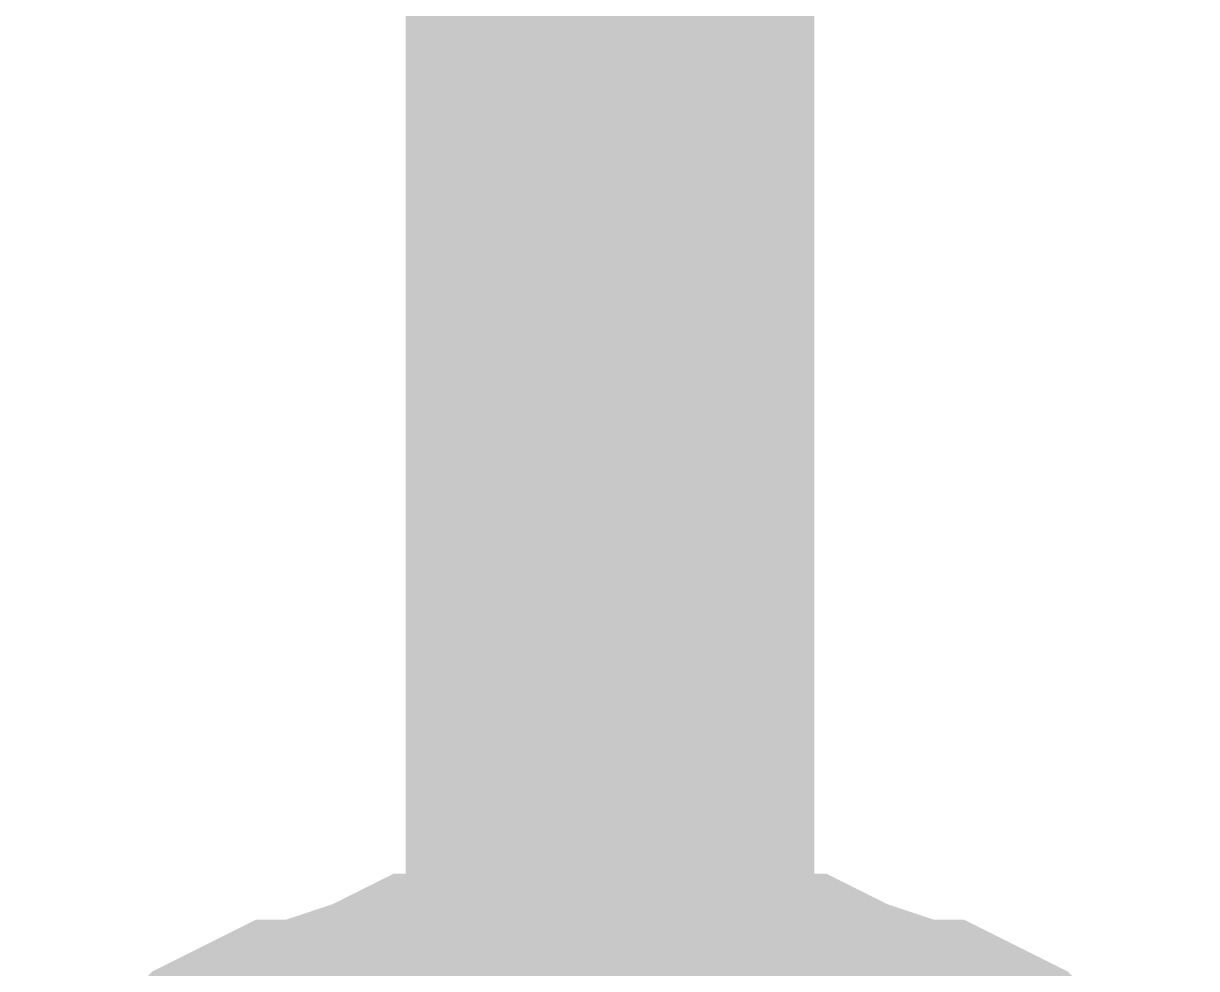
# Model space of a CAD drawing. Header units: inches. Extents: x 0 to 17, y 0 to 11.7.
# Drawn here: x 10.98216 to 11.016, y 4.67245 to 4.69972 of the extents above; entities that cross this region are included whole.
import ezdxf

# ---------------------------------------------------------------- set-up
doc = ezdxf.new("R2010")
doc.units = ezdxf.units.IN
doc.header["$MEASUREMENT"] = 0
doc.layers.add('Sheet', color=255, linetype='Continuous')

msp = doc.modelspace()

# ---------------------------------------------------------------- linework, layer by layer
at = {"layer": 'Sheet'}
for points in [[(10.99908, 4.75, 0.0118, 0.0118, 0), (10.99908, 4.649884, 0.0118, 0.0118, 0)], [(10.988056, 4.666202, 0.0118, 0.0118, 0), (10.988938, 4.667084, 0.0118, 0.0118, 0), (10.989379, 4.667526, 0.0118, 0.0118, 0), (10.990261, 4.667967, 0.0118, 0.0118, 0), (10.991143, 4.667967, 0.0118, 0.0118, 0), (10.992025, 4.668408, 0.0118, 0.0118, 0), (10.993347, 4.668849, 0.0118, 0.0118, 0), (10.994229, 4.66929, 0.0118, 0.0118, 0), (10.995111, 4.66929, 0.0118, 0.0118, 0), (10.995993, 4.66929, 0.0118, 0.0118, 0), (10.996875, 4.669731, 0.0118, 0.0118, 0), (10.998198, 4.669731, 0.0118, 0.0118, 0), (10.99908, 4.669731, 0.0118, 0.0118, 0)], [(10.988056, 4.666202, 0.0118, 0.0118, 0), (10.988938, 4.667084, 0.0118, 0.0118, 0), (10.989379, 4.667526, 0.0118, 0.0118, 0), (10.990261, 4.667967, 0.0118, 0.0118, 0), (10.991143, 4.667967, 0.0118, 0.0118, 0), (10.992025, 4.668408, 0.0118, 0.0118, 0), (10.993347, 4.668849, 0.0118, 0.0118, 0), (10.994229, 4.66929, 0.0118, 0.0118, 0), (10.995111, 4.66929, 0.0118, 0.0118, 0), (10.995993, 4.66929, 0.0118, 0.0118, 0), (10.996875, 4.669731, 0.0118, 0.0118, 0), (10.998198, 4.669731, 0.0118, 0.0118, 0), (10.99908, 4.669731, 0.0118, 0.0118, 0)], [(10.988056, 4.666202, 0.0118, 0.0118, 0), (10.988938, 4.667084, 0.0118, 0.0118, 0), (10.989379, 4.667526, 0.0118, 0.0118, 0), (10.990261, 4.667967, 0.0118, 0.0118, 0), (10.991143, 4.667967, 0.0118, 0.0118, 0), (10.992025, 4.668408, 0.0118, 0.0118, 0), (10.993347, 4.668849, 0.0118, 0.0118, 0), (10.994229, 4.66929, 0.0118, 0.0118, 0), (10.995111, 4.66929, 0.0118, 0.0118, 0), (10.995993, 4.66929, 0.0118, 0.0118, 0), (10.996875, 4.669731, 0.0118, 0.0118, 0), (10.998198, 4.669731, 0.0118, 0.0118, 0), (10.99908, 4.669731, 0.0118, 0.0118, 0)], [(10.988056, 4.666202, 0.0118, 0.0118, 0), (10.988938, 4.667084, 0.0118, 0.0118, 0), (10.989379, 4.667526, 0.0118, 0.0118, 0), (10.990261, 4.667967, 0.0118, 0.0118, 0), (10.991143, 4.667967, 0.0118, 0.0118, 0), (10.992025, 4.668408, 0.0118, 0.0118, 0), (10.993347, 4.668849, 0.0118, 0.0118, 0), (10.994229, 4.66929, 0.0118, 0.0118, 0), (10.995111, 4.66929, 0.0118, 0.0118, 0), (10.995993, 4.66929, 0.0118, 0.0118, 0), (10.996875, 4.669731, 0.0118, 0.0118, 0), (10.998198, 4.669731, 0.0118, 0.0118, 0), (10.99908, 4.669731, 0.0118, 0.0118, 0)], [(10.988056, 4.666202, 0.0118, 0.0118, 0), (10.988938, 4.667084, 0.0118, 0.0118, 0), (10.989379, 4.667526, 0.0118, 0.0118, 0), (10.990261, 4.667967, 0.0118, 0.0118, 0), (10.991143, 4.667967, 0.0118, 0.0118, 0), (10.992025, 4.668408, 0.0118, 0.0118, 0), (10.993347, 4.668849, 0.0118, 0.0118, 0), (10.994229, 4.66929, 0.0118, 0.0118, 0), (10.995111, 4.66929, 0.0118, 0.0118, 0), (10.995993, 4.66929, 0.0118, 0.0118, 0), (10.996875, 4.669731, 0.0118, 0.0118, 0), (10.998198, 4.669731, 0.0118, 0.0118, 0), (10.99908, 4.669731, 0.0118, 0.0118, 0)], [(10.988056, 4.666202, 0.0118, 0.0118, 0), (10.988938, 4.667084, 0.0118, 0.0118, 0), (10.989379, 4.667526, 0.0118, 0.0118, 0), (10.990261, 4.667967, 0.0118, 0.0118, 0), (10.991143, 4.667967, 0.0118, 0.0118, 0), (10.992025, 4.668408, 0.0118, 0.0118, 0), (10.993347, 4.668849, 0.0118, 0.0118, 0), (10.994229, 4.66929, 0.0118, 0.0118, 0), (10.995111, 4.66929, 0.0118, 0.0118, 0), (10.995993, 4.66929, 0.0118, 0.0118, 0), (10.996875, 4.669731, 0.0118, 0.0118, 0), (10.998198, 4.669731, 0.0118, 0.0118, 0), (10.99908, 4.669731, 0.0118, 0.0118, 0)], [(10.99908, 4.669731, 0.0118, 0.0118, 0), (10.99908, 4.669731, 0.0118, 0.0118, 0)], [(10.99908, 4.669731, 0.0118, 0.0118, 0), (10.999962, 4.669731, 0.0118, 0.0118, 0), (11.001285, 4.669731, 0.0118, 0.0118, 0), (11.002166, 4.66929, 0.0118, 0.0118, 0), (11.003048, 4.66929, 0.0118, 0.0118, 0), (11.00393, 4.66929, 0.0118, 0.0118, 0), (11.004812, 4.668849, 0.0118, 0.0118, 0), (11.006135, 4.668408, 0.0118, 0.0118, 0), (11.007017, 4.667967, 0.0118, 0.0118, 0), (11.007899, 4.667967, 0.0118, 0.0118, 0), (11.008781, 4.667526, 0.0118, 0.0118, 0), (11.009222, 4.667084, 0.0118, 0.0118, 0), (11.010104, 4.666202, 0.0118, 0.0118, 0)], [(10.99908, 4.669731, 0.0118, 0.0118, 0), (10.99908, 4.669731, 0.0118, 0.0118, 0)], [(10.99908, 4.669731, 0.0118, 0.0118, 0), (10.999962, 4.669731, 0.0118, 0.0118, 0), (11.001285, 4.669731, 0.0118, 0.0118, 0), (11.002166, 4.66929, 0.0118, 0.0118, 0), (11.003048, 4.66929, 0.0118, 0.0118, 0), (11.00393, 4.66929, 0.0118, 0.0118, 0), (11.004812, 4.668849, 0.0118, 0.0118, 0), (11.006135, 4.668408, 0.0118, 0.0118, 0), (11.007017, 4.667967, 0.0118, 0.0118, 0), (11.007899, 4.667967, 0.0118, 0.0118, 0), (11.008781, 4.667526, 0.0118, 0.0118, 0), (11.009222, 4.667084, 0.0118, 0.0118, 0), (11.010104, 4.666202, 0.0118, 0.0118, 0)], [(10.99908, 4.669731, 0.0118, 0.0118, 0), (10.99908, 4.669731, 0.0118, 0.0118, 0)], [(10.99908, 4.669731, 0.0118, 0.0118, 0), (10.999962, 4.669731, 0.0118, 0.0118, 0), (11.001285, 4.669731, 0.0118, 0.0118, 0), (11.002166, 4.66929, 0.0118, 0.0118, 0), (11.003048, 4.66929, 0.0118, 0.0118, 0), (11.00393, 4.66929, 0.0118, 0.0118, 0), (11.004812, 4.668849, 0.0118, 0.0118, 0), (11.006135, 4.668408, 0.0118, 0.0118, 0), (11.007017, 4.667967, 0.0118, 0.0118, 0), (11.007899, 4.667967, 0.0118, 0.0118, 0), (11.008781, 4.667526, 0.0118, 0.0118, 0), (11.009222, 4.667084, 0.0118, 0.0118, 0), (11.010104, 4.666202, 0.0118, 0.0118, 0)], [(10.99908, 4.669731, 0.0118, 0.0118, 0), (10.99908, 4.669731, 0.0118, 0.0118, 0)], [(10.99908, 4.669731, 0.0118, 0.0118, 0), (10.999962, 4.669731, 0.0118, 0.0118, 0), (11.001285, 4.669731, 0.0118, 0.0118, 0), (11.002166, 4.66929, 0.0118, 0.0118, 0), (11.003048, 4.66929, 0.0118, 0.0118, 0), (11.00393, 4.66929, 0.0118, 0.0118, 0), (11.004812, 4.668849, 0.0118, 0.0118, 0), (11.006135, 4.668408, 0.0118, 0.0118, 0), (11.007017, 4.667967, 0.0118, 0.0118, 0), (11.007899, 4.667967, 0.0118, 0.0118, 0), (11.008781, 4.667526, 0.0118, 0.0118, 0), (11.009222, 4.667084, 0.0118, 0.0118, 0), (11.010104, 4.666202, 0.0118, 0.0118, 0)], [(10.99908, 4.669731, 0.0118, 0.0118, 0), (10.99908, 4.669731, 0.0118, 0.0118, 0)], [(10.99908, 4.669731, 0.0118, 0.0118, 0), (10.999962, 4.669731, 0.0118, 0.0118, 0), (11.001285, 4.669731, 0.0118, 0.0118, 0), (11.002166, 4.66929, 0.0118, 0.0118, 0), (11.003048, 4.66929, 0.0118, 0.0118, 0), (11.00393, 4.66929, 0.0118, 0.0118, 0), (11.004812, 4.668849, 0.0118, 0.0118, 0), (11.006135, 4.668408, 0.0118, 0.0118, 0), (11.007017, 4.667967, 0.0118, 0.0118, 0), (11.007899, 4.667967, 0.0118, 0.0118, 0), (11.008781, 4.667526, 0.0118, 0.0118, 0), (11.009222, 4.667084, 0.0118, 0.0118, 0), (11.010104, 4.666202, 0.0118, 0.0118, 0)], [(10.99908, 4.669731, 0.0118, 0.0118, 0), (10.99908, 4.669731, 0.0118, 0.0118, 0)], [(10.99908, 4.669731, 0.0118, 0.0118, 0), (10.999962, 4.669731, 0.0118, 0.0118, 0), (11.001285, 4.669731, 0.0118, 0.0118, 0), (11.002166, 4.66929, 0.0118, 0.0118, 0), (11.003048, 4.66929, 0.0118, 0.0118, 0), (11.00393, 4.66929, 0.0118, 0.0118, 0), (11.004812, 4.668849, 0.0118, 0.0118, 0), (11.006135, 4.668408, 0.0118, 0.0118, 0), (11.007017, 4.667967, 0.0118, 0.0118, 0), (11.007899, 4.667967, 0.0118, 0.0118, 0), (11.008781, 4.667526, 0.0118, 0.0118, 0), (11.009222, 4.667084, 0.0118, 0.0118, 0), (11.010104, 4.666202, 0.0118, 0.0118, 0)]]:
    msp.add_lwpolyline(points, format="xyseb", dxfattribs=at)

doc.saveas('drawing.dxf')
